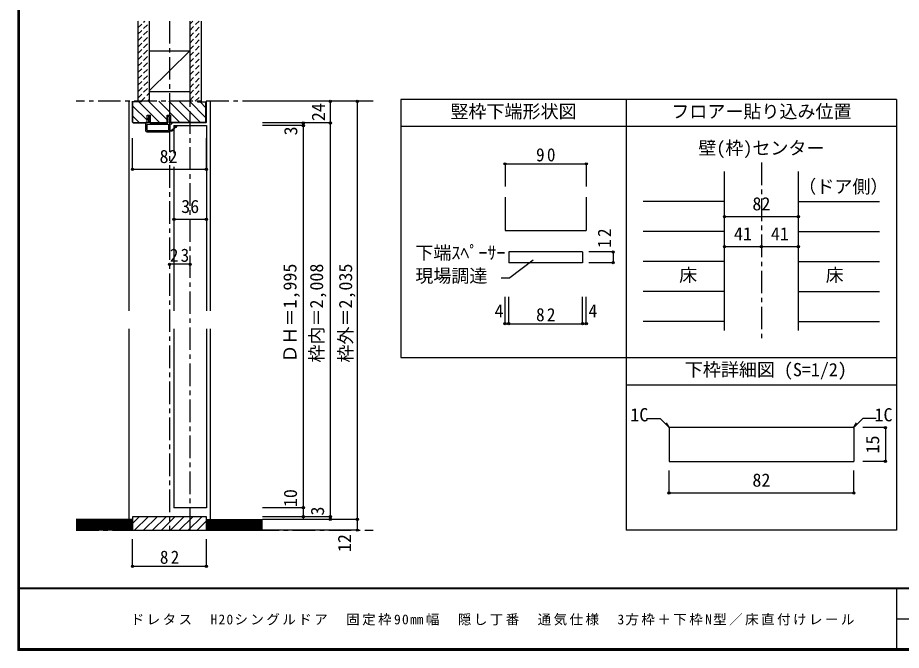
# Model space of a CAD drawing. Units: millimetres at full size, sheet at 1:5, with parts at other scales. Extents: x -973 to 977, y -718 to 696.
# Drawn here: x -973 to 7, y -701 to 1 of the extents above; entities that cross this region are included whole.
import ezdxf
from ezdxf.enums import TextEntityAlignment as Align

# ---------------------------------------------------------------- set-up
doc = ezdxf.new("R2010")
doc.units = ezdxf.units.MM
doc.header["$LTSCALE"] = 5
doc.header["$PDMODE"] = 32
doc.header["$PDSIZE"] = 2.5
doc.linetypes.add('CHAIN1', pattern=[8, 5, -1, 1, -1])
doc.linetypes.add('DASHED1', pattern=[1.8, 1.2, -0.6])
for name, color, linetype in [('0-0_補助線', 7, 'Continuous'), ('0-1_通り芯', 4, 'CHAIN1'), ('0-3_仕上げ', 4, 'Continuous'), ('0-4_枠', 3, 'Continuous'), ('0-6_扉', 6, 'Continuous'), ('0-A_文字', 7, 'Continuous'), ('0-B_寸法', 4, 'Continuous'), ('0-C_ハッチ', 4, 'DASHED1'), ('1-4_枠', 3, 'Continuous'), ('1-B_寸法', 4, 'Continuous'), ('F-1_枠', 6, 'Continuous'), ('F-A_文字', 7, 'Continuous')]:
    doc.layers.add(name, color=color, linetype=linetype)
doc.styles.add('ＭＳ ゴシック', font='')
doc.styles.get('ＭＳ ゴシック').set_extended_font_data('MS Gothic')

# ---------------------------------------------------------------- blocks, each defined once
blk = doc.blocks.new('2')
at = {"layer": '0-0_補助線'}
for p, q in [((-9.846, -9.622), (-9.846, 15.078)), ((-8.846, 16.078), (0.354, 16.078)), ((-8.846, 15.878), (0.637, 15.878)), ((-8.446, 14.378), (-8.446, -8.922)), ((-8.146, 14.678), (-1.546, 14.678)), ((-1.246, 14.378), (-1.246, -8.922)), ((0.154, 11.653), (2.154, 11.653)), ((0.154, 11.653), (0.154, -8.497)), ((2.154, 10.953), (2.154, 11.653)), ((3.154, 11.653), (2.512, 10.83)), ((3.154, 11.653), (6.154, 11.653)), ((4.154, 13.753), (4.154, 13.053)), ((5.154, 13.053), (4.512, 13.876)), ((7.154, 13.053), (5.154, 13.053)), ((6.154, 10.953), (6.154, 11.653)), ((7.558, 12.258), (6.516, 10.835)), ((-1.546, -9.222), (-8.146, -9.222)), ((0.154, -8.497), (2.154, -8.497)), ((2.154, -7.797), (2.154, -8.497)), ((3.154, -8.497), (2.512, -7.674)), ((3.154, -8.497), (6.154, -8.497)), ((6.154, -7.797), (6.154, -8.497)), ((7.558, -9.101), (6.516, -7.679)), ((-1.48, -10.622), (-8.846, -10.622)), ((-1.189, -10.85), (-0.732, -12.694)), ((0.354, -12.922), (-0.441, -12.922)), ((4.154, -9.897), (0.154, -9.897)), ((0.154, -9.897), (0.154, -10.622)), ((0.154, -10.622), (0.645, -12.548)), ((4.154, -10.597), (4.154, -9.897)), ((5.154, -9.897), (4.512, -10.72)), ((7.154, -9.897), (5.154, -9.897))]:
    blk.add_line(p, q, dxfattribs=at)
for points in [[(-9.646, 15.078), (-9.646, -9.622), (-9.846, -9.622)], [(4.154, 13.053), (0.154, 13.053), (0.649, 15.723)]]:
    blk.add_lwpolyline(points, dxfattribs=at)
for centre, radius, start, end in [((-8.846, 15.078), 1, 90, 180), ((-8.846, 15.078), 0.8, 90, 180), ((-8.146, 14.378), 0.3, 90, 180), ((-1.546, 14.378), 0.3, 0, 90), ((0.354, 15.778), 0.3, 349.49875, 90), ((2.354, 10.953), 0.2, 180, 322.03043), ((4.354, 13.753), 0.2, 37.96957, 180), ((6.354, 10.953), 0.2, 180, 323.78053), ((7.154, 12.553), 0.5, 323.78053, 90), ((-8.846, -9.622), 1, 180, 270), ((-8.146, -8.922), 0.3, 180, 270), ((-1.546, -8.922), 0.3, 270, 0), ((2.354, -7.797), 0.2, 37.96957, 180), ((6.354, -7.797), 0.2, 36.21947, 180), ((7.154, -9.397), 0.5, 270, 36.21947), ((-2.846, -10.72), 6, 179.06153, 259.29815), ((-2.846, -10.72), 5.3, 178.93757, 259.29815), ((-3.896, -16.272), 0.35, 259.29815, 79.29815), ((-1.48, -10.922), 0.3, 13.9282, 90), ((-0.441, -12.622), 0.3, 193.9282, 270), ((0.354, -12.622), 0.3, 270, 14.29438), ((4.354, -10.597), 0.2, 180, 322.03043)]:
    blk.add_arc(centre, radius, start, end, dxfattribs=at)
blk.add_point((-3.896, -16.622), dxfattribs=at)

msp = doc.modelspace()

# ---------------------------------------------------------------- linework, layer by layer
at = {"layer": '0-0_補助線', "color": 3}
msp.add_line((-342.693, -197.826), (-342.693, -234.786), dxfattribs=at)
at = {"layer": '0-0_補助線'}
for p, q in [((-428.693, -258.695), (-428.693, -270.695)), ((-346.693, -258.695), (-428.693, -258.695)), ((-346.693, -258.695), (-346.693, -270.695)), ((-346.693, -270.695), (-428.693, -270.695)), ((-401.538, -267.9), (-427.338, -287.249)), ((-437.183, -287.249), (-427.338, -287.249))]:
    msp.add_line(p, q, dxfattribs=at)
at = {"layer": '0-0_補助線', "color": 4}
for p, q in [((-312.803, -258.695), (-339.885, -258.695)), ((-312.803, -258.695), (-312.803, -270.695)), ((-312.803, -270.695), (-339.885, -270.695))]:
    msp.add_line(p, q, dxfattribs=at)
at = {"layer": '0-0_補助線', "color": 3}
msp.add_lwpolyline([(-432.693, -197.826), (-432.693, -234.786), (-342.693, -234.786)], dxfattribs=at)
at = {"layer": '0-0_補助線'}
for p in [(-312.803, -258.695), (-312.803, -270.695)]:
    msp.add_point(p, dxfattribs=at)
at = {"layer": '0-1_通り芯'}
for p, q in [((-804.976, -2.5), (-804.976, -567.5)), ((-781.976, -567.5), (-781.976, -2.5)), ((-148.347, -159.5), (-148.347, -356.007)), ((-908.333, -567.5), (-579.119, -567.5))]:
    msp.add_line(p, q, dxfattribs=at)
at = {"layer": '0-3_仕上げ'}
for p, q in [((-189.347, -202.801), (-279.436, -202.801)), ((-107.347, -202.801), (-17.258, -202.801)), ((-189.347, -236.103), (-279.436, -236.103)), ((-107.347, -236.103), (-17.258, -236.103)), ((-189.347, -269.404), (-279.436, -269.404)), ((-107.347, -269.404), (-17.258, -269.404)), ((-189.347, -302.706), (-279.436, -302.706)), ((-107.347, -302.706), (-17.258, -302.706)), ((-189.347, -336.007), (-279.436, -336.007)), ((-107.347, -336.007), (-17.258, -336.007))]:
    msp.add_line(p, q, dxfattribs=at)
at = {"layer": '0-4_枠', "color": 4}
for p, q in [((-849.976, -91.5), (-849.976, -324)), ((-759.976, -91.5), (-759.976, -324)), ((-849.976, -344), (-849.976, -555.5)), ((-759.976, -344), (-759.976, -555.5))]:
    msp.add_line(p, q, dxfattribs=at)
at = {"layer": '0-4_枠'}
for p, q in [((-845.976, -114.793), (-845.976, -91.5)), ((-835.976, -92), (-845.476, -92)), ((-835.976, -92), (-835.976, -91.5)), ((-773.976, -92), (-773.976, -91.5)), ((-773.976, -92), (-764.476, -92)), ((-763.976, -114.793), (-763.976, -91.5)), ((-829.726, -115.5), (-829.726, -107)), ((-829.726, -107), (-826.026, -107)), ((-826.026, -115.5), (-826.026, -107)), ((-807.426, -115.5), (-807.426, -107)), ((-807.426, -107), (-803.726, -107)), ((-803.726, -107), (-803.726, -115.5)), ((-845.269, -115.5), (-845.976, -114.793)), ((-845.269, -115.5), (-829.726, -115.5)), ((-845.062, -115), (-829.726, -115)), ((-826.026, -115), (-807.426, -115)), ((-826.026, -115.5), (-807.426, -115.5)), ((-764.89, -115), (-803.726, -115)), ((-764.683, -115.5), (-803.726, -115.5)), ((-764.683, -115.5), (-763.976, -114.793)), ((-189.347, -346.007), (-189.347, -169.5)), ((-107.347, -346.007), (-107.347, -169.5))]:
    msp.add_line(p, q, dxfattribs=at)
for points in [[(-845.062, -115), (-845.476, -114.586), (-845.476, -92)], [(-764.89, -115), (-764.476, -114.586), (-764.476, -92)]]:
    msp.add_lwpolyline(points, dxfattribs=at)
at = {"layer": '0-6_扉'}
for p, q in [((-799.976, -118.5), (-799.976, -149.19)), ((-799.976, -164.422), (-799.976, -324)), ((-799.976, -344), (-799.976, -542.5))]:
    msp.add_line(p, q, dxfattribs=at)
for points in [[(-799.976, -118.5), (-763.976, -118.5), (-763.976, -324)], [(-763.976, -344), (-763.976, -542.5), (-799.976, -542.5)]]:
    msp.add_lwpolyline(points, dxfattribs=at)
at = {"layer": '0-A_文字', "color": 3}
for p, q in [((-548.347, -89.5), (-548.347, -376.007)), ((1.653, -89.5), (-548.347, -89.5)), ((-298.347, -89.5), (-298.347, -567.5)), ((1.653, -89.5), (1.653, -567.5)), ((1.653, -119.5), (-548.347, -119.5)), ((-548.347, -376.007), (1.653, -376.007)), ((-298.347, -406.007), (1.653, -406.007)), ((1.653, -567.5), (-298.347, -567.5))]:
    msp.add_line(p, q, dxfattribs=at)
at = {"layer": '0-B_寸法', "linetype": 'DASHED1'}
for p, q in [((-839.976, -3.04), (-839.436, -2.5)), ((-839.976, -10.111), (-832.365, -2.5)), ((-839.976, -17.182), (-827.476, -4.682)), ((-782.476, -5.748), (-779.228, -2.5)), ((-782.476, -12.819), (-772.157, -2.5)), ((-782.476, -19.89), (-769.976, -7.39)), ((-839.976, -24.253), (-827.476, -11.753)), ((-839.976, -31.324), (-827.476, -18.824)), ((-782.476, -26.961), (-769.976, -14.461)), ((-839.976, -38.395), (-827.476, -25.895)), ((-782.476, -34.032), (-769.976, -21.532)), ((-782.476, -41.103), (-769.976, -28.603)), ((-839.976, -45.466), (-827.476, -32.966)), ((-782.476, -48.174), (-769.976, -35.674)), ((-839.976, -52.537), (-827.476, -40.037)), ((-839.976, -59.608), (-827.476, -47.108)), ((-782.476, -55.246), (-769.976, -42.746)), ((-839.976, -66.679), (-827.476, -54.179)), ((-782.476, -62.317), (-769.976, -49.817)), ((-782.476, -69.388), (-769.976, -56.888)), ((-839.976, -73.751), (-827.476, -61.251)), ((-839.654, -80.5), (-827.476, -68.322)), ((-782.476, -76.459), (-769.976, -63.959)), ((-839.976, -87.893), (-827.476, -75.393)), ((-782.476, -83.53), (-769.976, -71.03)), ((-782.476, -90.601), (-769.976, -78.101)), ((-836.512, -91.5), (-827.476, -82.464)), ((-776.304, -91.5), (-769.976, -85.172)), ((-829.441, -91.5), (-827.476, -89.535))]:
    msp.add_line(p, q, dxfattribs=at)
at = {"layer": '0-B_寸法', "color": 2}
for p, q in [((-839.976, -2.5), (-839.976, -91.5)), ((-827.476, -2.5), (-827.476, -91.5)), ((-782.476, -2.5), (-782.476, -91.5)), ((-769.976, -2.5), (-769.976, -91.5)), ((-845.976, -555.5), (-908.333, -555.5)), ((-845.976, -567.5), (-845.976, -555.5)), ((-763.976, -567.5), (-763.976, -555.5)), ((-763.976, -555.5), (-701.619, -555.5)), ((-845.976, -567.5), (-908.333, -567.5)), ((-763.976, -567.5), (-701.619, -567.5))]:
    msp.add_line(p, q, dxfattribs=at)
at = {"layer": '0-B_寸法', "color": 7}
for p, q in [((-827.476, -79.928), (-782.476, -35.5)), ((-845.976, -557), (-908.333, -557)), ((-845.976, -558.5), (-908.333, -558.5)), ((-763.976, -557), (-701.619, -557)), ((-763.976, -558.5), (-701.619, -558.5)), ((-845.976, -560), (-908.333, -560)), ((-845.976, -561.5), (-908.333, -561.5)), ((-845.976, -563), (-908.333, -563)), ((-845.976, -564.5), (-908.333, -564.5)), ((-845.976, -566), (-908.333, -566)), ((-763.976, -560), (-701.619, -560)), ((-763.976, -561.5), (-701.619, -561.5)), ((-763.976, -563), (-701.619, -563)), ((-763.976, -564.5), (-701.619, -564.5)), ((-763.976, -566), (-701.619, -566))]:
    msp.add_line(p, q, dxfattribs=at)
at = {"layer": '0-B_寸法', "color": 3}
for p, q in [((-827.476, -35.5), (-782.476, -35.5)), ((-827.476, -80.5), (-782.476, -80.5))]:
    msp.add_line(p, q, dxfattribs=at)
at = {"layer": '0-B_寸法', "linetype": 'CHAIN1'}
msp.add_line((-579.119, -91.5), (-908.333, -91.5), dxfattribs=at)
at = {"layer": '0-B_寸法'}
for p, q in [((-596.619, -91.5), (-701.619, -91.5)), ((-626.619, -91.5), (-626.619, -555.5)), ((-596.619, -91.5), (-596.619, -567.5)), ((-626.619, -115.5), (-701.619, -115.5)), ((-656.619, -115.5), (-656.619, -555.5)), ((-656.619, -118.5), (-701.619, -118.5)), ((-845.976, -166.922), (-845.976, -132.4)), ((-763.976, -166.922), (-763.976, -132.4)), ((-432.693, -160.894), (-342.693, -160.894)), ((-432.693, -160.894), (-432.693, -185.894)), ((-342.693, -160.894), (-342.693, -185.894)), ((-845.976, -166.922), (-763.976, -166.922)), ((-799.976, -222.382), (-763.976, -222.382)), ((-189.347, -219.452), (-107.347, -219.452)), ((-189.347, -252.753), (-107.347, -252.753)), ((-781.976, -272.382), (-804.976, -272.382)), ((-432.693, -338.343), (-432.693, -308.335)), ((-428.693, -338.343), (-428.693, -308.335)), ((-346.693, -338.343), (-346.693, -308.335)), ((-342.693, -338.343), (-342.693, -308.335)), ((-432.693, -338.343), (-428.693, -338.343)), ((-428.693, -338.343), (-346.693, -338.343)), ((-346.693, -338.343), (-342.693, -338.343)), ((-656.619, -542.5), (-701.619, -542.5)), ((-845.976, -559.992), (-838.484, -552.5)), ((-843.584, -567.5), (-828.584, -552.5)), ((-833.685, -567.5), (-818.685, -552.5)), ((-823.785, -567.5), (-808.785, -552.5)), ((-813.886, -567.5), (-798.886, -552.5)), ((-803.986, -567.5), (-788.986, -552.5)), ((-794.087, -567.5), (-779.087, -552.5)), ((-784.187, -567.5), (-769.187, -552.5)), ((-774.288, -567.5), (-763.976, -557.188)), ((-626.619, -552.5), (-701.619, -552.5)), ((-596.619, -555.5), (-701.619, -555.5)), ((-764.388, -567.5), (-763.976, -567.088)), ((-596.619, -567.5), (-701.619, -567.5)), ((-845.976, -607.5), (-845.976, -577.5)), ((-763.976, -607.5), (-763.976, -577.5)), ((-845.976, -607.5), (-763.976, -607.5))]:
    msp.add_line(p, q, dxfattribs=at)
at = {"layer": '0-B_寸法', "color": 3}
msp.add_lwpolyline([(-845.976, -567.5), (-763.976, -567.5), (-763.976, -552.5), (-845.976, -552.5)], close=True, dxfattribs=at)
at = {"layer": '0-B_寸法', "color": 7}
for p in [(-626.619, -91.5), (-596.619, -91.5), (-656.619, -115.5), (-656.619, -118.5), (-626.619, -115.5), (-845.976, -166.922), (-763.976, -166.922), (-432.693, -160.894), (-342.693, -160.894), (-799.976, -222.382), (-763.976, -222.382), (-189.347, -219.452), (-107.347, -219.452), (-189.347, -252.753), (-148.347, -252.753), (-107.347, -252.753), (-804.976, -272.382), (-781.976, -272.382), (-432.693, -338.343), (-428.693, -338.343), (-346.693, -338.343), (-342.693, -338.343), (-656.619, -542.5), (-656.619, -552.5), (-626.619, -552.5), (-626.619, -555.5), (-596.619, -555.5), (-596.619, -567.5), (-845.976, -607.5), (-763.976, -607.5)]:
    msp.add_point(p, dxfattribs=at)
at = {"layer": '0-C_ハッチ', "linetype": 'Continuous'}
for p, q in [((-845.476, -96.784), (-829.726, -112.534)), ((-838.947, -92), (-815.947, -115)), ((-828.133, -91.5), (-807.426, -112.207)), ((-816.819, -91.5), (-793.319, -115)), ((-805.505, -91.5), (-782.005, -115)), ((-794.192, -91.5), (-770.692, -115)), ((-782.878, -91.5), (-764.476, -109.902)), ((-771.064, -92), (-764.476, -98.588)), ((-845.476, -108.098), (-838.574, -115))]:
    msp.add_line(p, q, dxfattribs=at)
at = {"layer": '1-4_枠'}
for p, q in [((-250.14, -453.601), (-250.847, -454.308)), ((-250.847, -454.308), (-250.847, -491.101)), ((-46.554, -453.601), (-250.14, -453.601)), ((-46.554, -453.601), (-45.847, -454.308)), ((-45.847, -454.308), (-45.847, -491.101)), ((-250.847, -491.101), (-45.847, -491.101))]:
    msp.add_line(p, q, dxfattribs=at)
at = {"layer": '1-B_寸法'}
for p, q in [((-275.653, -443.601), (-260.847, -443.601)), ((-250.493, -453.955), (-260.847, -443.601)), ((-250.493, -453.955), (-253.765, -448.287)), ((-46.201, -453.955), (-35.847, -443.601)), ((-46.201, -453.955), (-42.929, -448.287)), ((-21.041, -443.601), (-35.847, -443.601)), ((-10.847, -453.601), (-35.847, -453.601)), ((-10.847, -453.601), (-10.847, -491.101)), ((-10.847, -491.101), (-35.847, -491.101)), ((-250.847, -526.101), (-250.847, -501.101)), ((-45.847, -526.101), (-45.847, -501.101)), ((-250.847, -526.101), (-45.847, -526.101))]:
    msp.add_line(p, q, dxfattribs=at)
at = {"layer": '1-B_寸法', "color": 7}
for p in [(-10.847, -453.601), (-10.847, -491.101), (-250.847, -526.101), (-45.847, -526.101)]:
    msp.add_point(p, dxfattribs=at)
at = {"layer": 'F-1_枠'}
for p, q in [((-973.347, 695.833), (-973.347, -700.833)), ((-972.514, 695.833), (-972.514, -700.833)), ((-971.68, 695.833), (-971.68, -700.833)), ((976.653, -631.667), (-973.347, -631.667)), ((976.653, -632.5), (-973.347, -632.5)), ((1.653, -632.5), (1.653, -699.167)), ((1.653, -665.833), (974.986, -665.834)), ((976.653, -699.167), (-973.347, -699.167)), ((976.653, -700), (-973.347, -700)), ((976.653, -700.833), (-973.347, -700.833))]:
    msp.add_line(p, q, dxfattribs=at)

# ---------------------------------------------------------------- block references
at = {"layer": '0-0_補助線', "rotation": 90}
msp.add_blockref('2', (-815.148, -115.654), dxfattribs=at)

# ---------------------------------------------------------------- texts
at = {"layer": '0-0_補助線', "style": 'ＭＳ ゴシック'}
for s, p in [('下端ｽﾍﾟｰｻｰ', (-532.274, -271.298)), ('現場調達', (-532.274, -296.893))]:
    msp.add_text(s, height=14.66, dxfattribs=at).set_placement(p, align=Align.BOTTOM_LEFT)
at = {"layer": '0-0_補助線', "insert": (-315.303, -254.122), "char_height": 14.66, "attachment_point": 7, "rotation": 90, "style": 'ＭＳ ゴシック'}
msp.add_mtext('\\T1.27;\\W0.95;12', dxfattribs=at)
at = {"layer": '0-A_文字', "style": 'ＭＳ ゴシック'}
for s, p in [('竪枠下端形状図', (-493.347, -114.5)), ('フロアー貼り込み位置', (-248.347, -114.5)), ('壁(枠)センター', (-218.347, -155.091)), ('（ドア側）', (-107.453, -197.835)), ('床', (-239.597, -296.055)), ('床', (-77.097, -296.055)), ('下枠詳細図 (S=1/2)', (-233.347, -401.007))]:
    msp.add_text(s, height=14.66, dxfattribs=at).set_placement(p, align=Align.BOTTOM_LEFT)
at = {"layer": '0-B_寸法', "color": 7, "style": 'ＭＳ ゴシック'}
for s, p in [('24', (-628.109, -113.5)), ('3', (-658.782, -129.385)), ('ＤＨ＝1,995', (-659.664, -381.5)), ('枠内＝2,008', (-630.139, -381.5)), ('枠外＝2,035', (-597.962, -381.5)), ('10', (-659.119, -541.875)), ('3', (-629.119, -551.25)), ('12', (-599.119, -591.769))]:
    msp.add_text(s, height=14.66, rotation=90, dxfattribs=at).set_placement(p, align=Align.BOTTOM_LEFT)
for s, p in [('82', (-815.976, -164.422)), ('36', (-791.976, -219.882)), ('82', (-158.347, -216.952)), ('41', (-178.847, -250.253)), ('41', (-137.847, -250.253)), ('4', (-444.332, -335.843)), ('4', (-340.209, -335.843))]:
    msp.add_text(s, height=14.66, dxfattribs=at).set_placement(p, align=Align.BOTTOM_LEFT)
at = {"layer": '0-B_寸法', "color": 7, "char_height": 14.66, "attachment_point": 7, "style": 'ＭＳ ゴシック'}
for s, insert in [('\\T1.27;\\W0.95;90', (-398.318, -158.394)), ('\\T1.27;\\W0.95;23', (-804.601, -269.882)), ('\\T1.27;\\W0.95;82', (-398.318, -335.843)), ('\\T1.27;\\W0.95;82', (-815.601, -605))]:
    msp.add_mtext(s, dxfattribs=dict(at, insert=insert))
at = {"layer": '1-B_寸法', "color": 7, "style": 'ＭＳ ゴシック'}
for s, p in [('1C', (-293.778, -451.101)), ('1C', (-22.916, -451.101)), ('82', (-158.347, -523.601))]:
    msp.add_text(s, height=14.66, dxfattribs=at).set_placement(p, align=Align.BOTTOM_LEFT)
msp.add_text('15', height=14.66, rotation=90, dxfattribs=at).set_placement((-13.347, -482.351), align=Align.BOTTOM_LEFT)
at = {"layer": 'F-A_文字', "insert": (-847.938, -673.333), "char_height": 11, "attachment_point": 7, "style": 'ＭＳ ゴシック'}
msp.add_mtext('\\T1.18;ドレタス\u3000H20シングルドア\u3000固定枠90㎜幅\u3000隠し丁番\u3000通気仕様\u30003方枠＋下枠N型／床直付けレール', dxfattribs=at)

doc.saveas('drawing.dxf')
